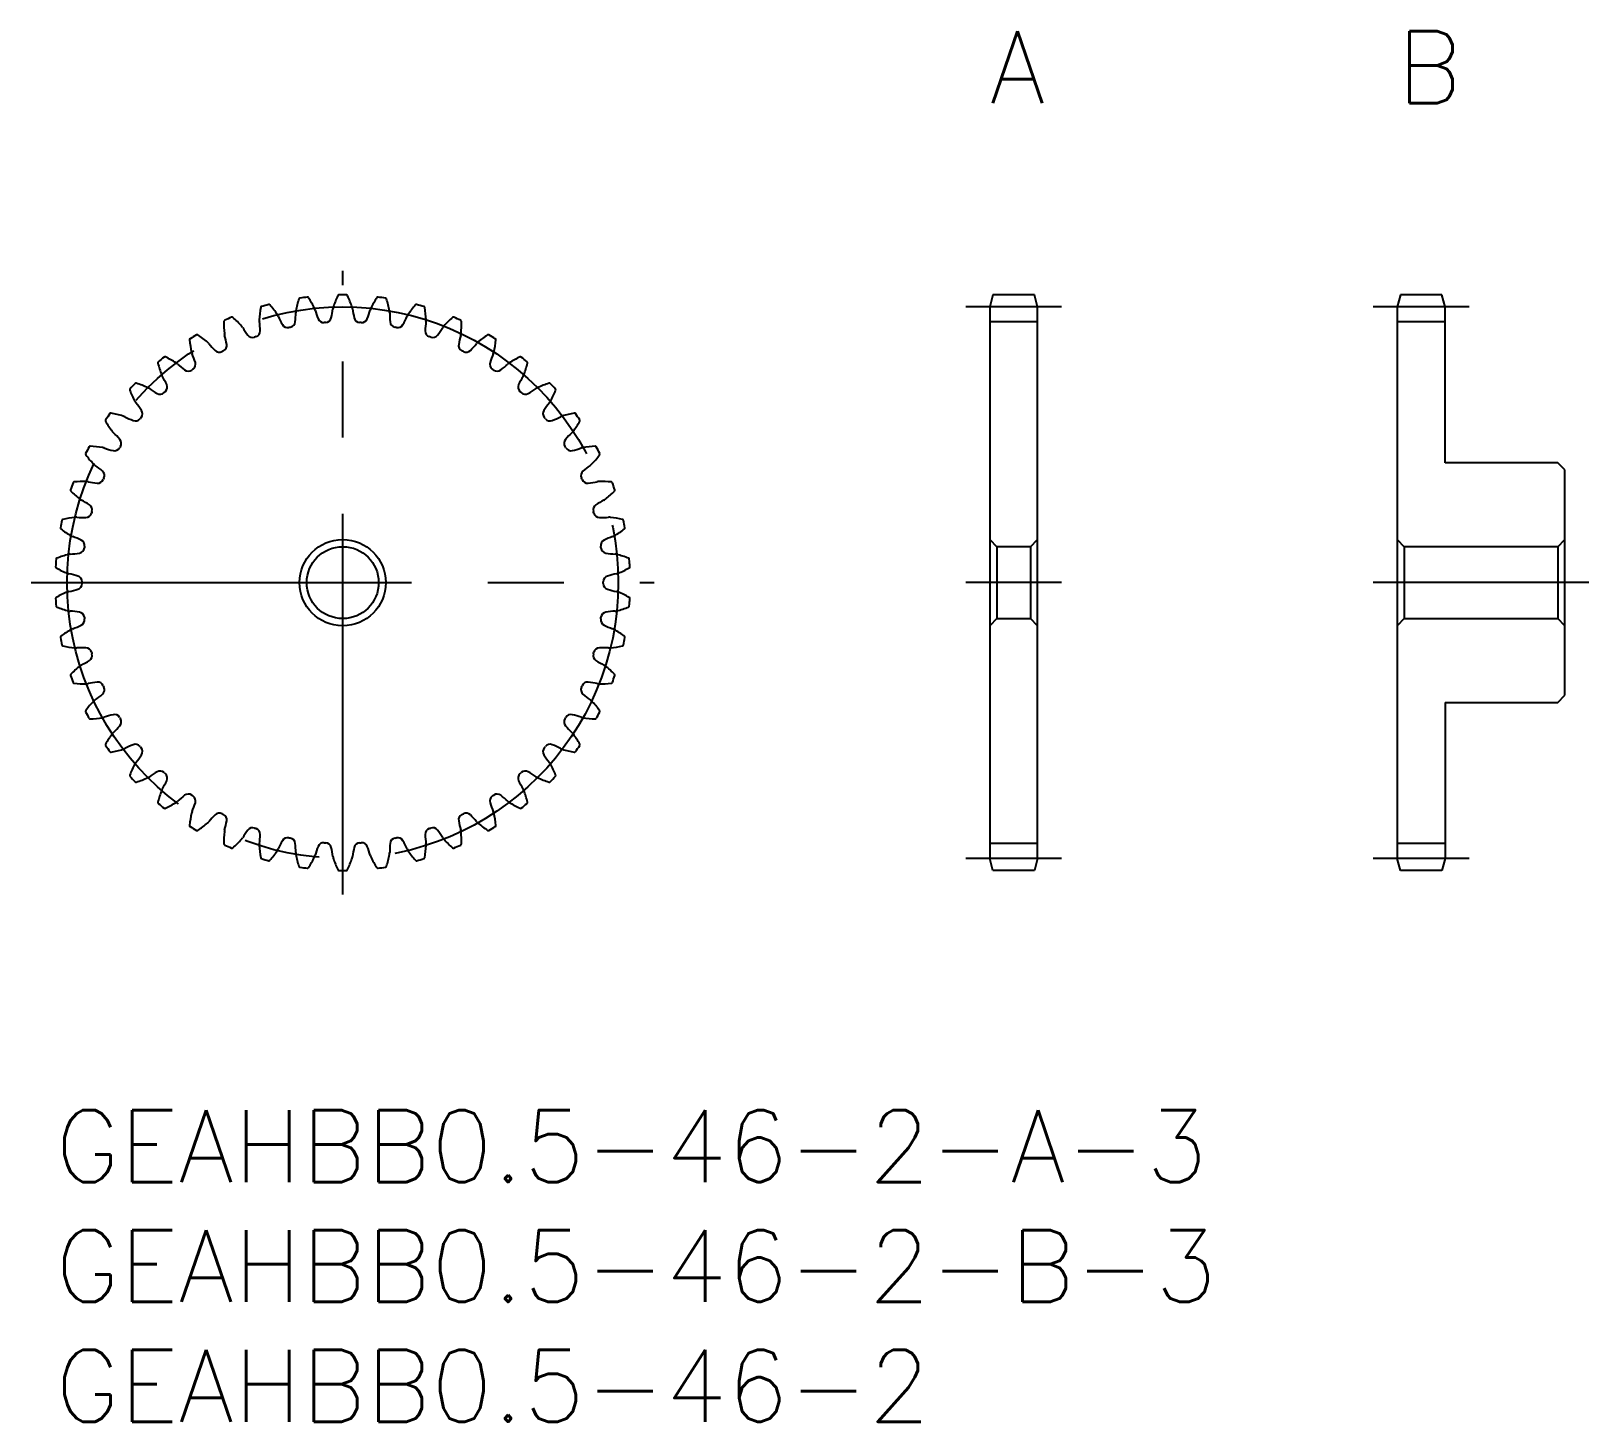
# Model space of a CAD drawing. Extents: x -1 to 64, y -13 to 45.
import ezdxf

# ---------------------------------------------------------------- set-up
doc = ezdxf.new("R2010")
doc.units = 0
doc.header["$LTSCALE"] = 0.5
doc.linetypes.add('CENTER', pattern=[50.8, 31.75, -6.35, 6.35, -6.35])
for name, color, linetype in [('MSM_CENTER', 1, 'CENTER'), ('MSM_CONTINUOUS', 7, 'CONTINUOUS'), ('MSM_PART_NUMBER', 7, 'CONTINUOUS')]:
    doc.layers.add(name, color=color, linetype=linetype)
doc.styles.get("Standard").update_dxf_attribs({"font": 'txt.shx', "height": 3, "bigfont": 'bigfont.shx'})

# ---------------------------------------------------------------- blocks, each defined once
blk = doc.blocks.new('*U2')
at = {"layer": 'MSM_PART_NUMBER'}
blk.add_text('GEAHBB0.5-46-2-A-3', height=3, dxfattribs=at).set_placement((0, -3))
blk = doc.blocks.new('*U3')
at = {"layer": 'MSM_PART_NUMBER'}
blk.add_text('GEAHBB0.5-46-2-B-3', height=3, dxfattribs=at).set_placement((0, -8))
blk = doc.blocks.new('*U4')
at = {"layer": 'MSM_PART_NUMBER'}
blk.add_text('GEAHBB0.5-46-2', height=3, dxfattribs=at).set_placement((0, -13))
blk = doc.blocks.new('*U5')
at = {"layer": 'MSM_PART_NUMBER'}
blk.add_text('A', height=3, dxfattribs=at).set_placement((39, 42))
blk = doc.blocks.new('*U6')
at = {"layer": 'MSM_PART_NUMBER'}
blk.add_text('B', height=3, dxfattribs=at).set_placement((56, 42))

msp = doc.modelspace()

# ---------------------------------------------------------------- linework, layer by layer
at = {"layer": 'MSM_CENTER'}
for p, q in [((12, 9), (12, 35)), ((42, 33.5), (38, 33.5)), ((59, 33.5), (55, 33.5)), ((-1, 22), (25, 22)), ((42, 22), (38, 22)), ((64, 22), (55, 22)), ((42, 10.5), (38, 10.5)), ((59, 10.5), (55, 10.5))]:
    msp.add_line(p, q, dxfattribs=at)
msp.add_circle((12, 22), 11.5, dxfattribs=at)
at = {"layer": 'MSM_CONTINUOUS'}
for p, q in [((39.134, 34), (39, 33.5)), ((40.866, 34), (39.134, 34)), ((41, 33.5), (40.866, 34)), ((56.134, 34), (56, 33.5)), ((57.866, 34), (56.134, 34)), ((58, 33.5), (57.866, 34)), ((39, 33.5), (39, 10.5)), ((41, 10.5), (41, 33.5)), ((56, 33.5), (56, 10.5)), ((58, 27), (58, 33.5)), ((41, 32.875), (39, 32.875)), ((58, 32.875), (56, 32.875)), ((62.7, 27), (58, 27)), ((63, 26.7), (62.7, 27)), ((63, 17.3), (63, 26.7)), ((39, 23.8), (39.3, 23.5)), ((39.3, 23.5), (39.3, 20.5)), ((40.7, 23.5), (39.3, 23.5)), ((40.7, 23.5), (41, 23.8)), ((40.7, 23.5), (40.7, 20.5)), ((56, 23.8), (56.3, 23.5)), ((56.3, 23.5), (56.3, 20.5)), ((62.7, 23.5), (56.3, 23.5)), ((62.7, 23.5), (63, 23.8)), ((62.7, 23.5), (62.7, 20.5)), ((39.3, 20.5), (39, 20.2)), ((39.3, 20.5), (40.7, 20.5)), ((41, 20.2), (40.7, 20.5)), ((56.3, 20.5), (56, 20.2)), ((56.3, 20.5), (62.7, 20.5)), ((63, 20.2), (62.7, 20.5)), ((58, 17), (62.7, 17)), ((58, 17), (58, 10.5)), ((62.7, 17), (63, 17.3)), ((41, 11.125), (39, 11.125)), ((58, 11.125), (56, 11.125)), ((39.134, 10), (39, 10.5)), ((41, 10.5), (40.866, 10)), ((56.134, 10), (56, 10.5)), ((58, 10.5), (57.866, 10)), ((40.866, 10), (39.134, 10)), ((57.866, 10), (56.134, 10))]:
    msp.add_line(p, q, dxfattribs=at)
for radius in [1.8, 1.5]:
    msp.add_circle((12, 22), radius, dxfattribs=at)
for centre, radius, start, end in [((13.819, 32.653), 3.833, 162.08669, 169.78261), ((10.219, 33.816), 0.05, 98.57288, 162.08669), ((12, 22), 12, 97.07929, 98.57288), ((10.527, 33.859), 0.05, 33.56548, 97.07929), ((7.375, 31.767), 3.833, 25.86956, 33.56548), ((15.252, 32.306), 3.833, 154.2606, 161.95652), ((11.844, 33.949), 0.05, 90.74679, 154.2606), ((12, 22), 12, 89.25321, 90.74679), ((12.156, 33.949), 0.05, 25.7394, 89.25321), ((8.748, 32.306), 3.833, 18.04348, 25.7394), ((16.625, 31.767), 3.833, 146.43452, 154.13043), ((13.473, 33.859), 0.05, 82.92071, 146.43455), ((12, 22), 12, 81.42712, 82.92071), ((13.781, 33.816), 0.05, 17.91331, 81.42715), ((10.181, 32.653), 3.833, 10.21739, 17.91331), ((12.351, 32.801), 3.833, 169.91278, 177.6087), ((8.626, 33.464), 0.05, 106.39897, 169.91278), ((12, 22), 12, 104.90538, 106.39897), ((8.926, 33.548), 0.05, 41.39157, 104.90537), ((6.088, 31.046), 3.833, 33.69565, 41.39157), ((8.934, 32.944), 0.413, 23.23351, 33.69566), ((6.501, 33.243), 3.538, 354.01065, 0.24476), ((10.452, 33.26), 0.413, 169.7826, 180.24475), ((10.452, 33.26), 0.413, 15.40742, 25.86957), ((14.262, 34.309), 3.538, 195.40742, 201.64152), ((8.083, 33.887), 3.538, 346.18457, 352.41867), ((12, 33.365), 0.413, 161.95652, 172.41867), ((12, 33.365), 0.413, 7.58133, 18.04348), ((15.917, 33.887), 3.538, 187.58133, 193.81543), ((9.738, 34.309), 3.538, 338.35848, 344.59258), ((13.548, 33.26), 0.413, 154.13042, 164.59258), ((13.548, 33.26), 0.413, 359.75525, 10.2174), ((17.499, 33.243), 3.538, 179.75524, 185.98935), ((15.066, 32.944), 0.413, 146.30433, 156.76649), ((17.912, 31.046), 3.833, 138.60843, 146.30435), ((15.074, 33.548), 0.05, 75.09462, 138.60846), ((12, 22), 12, 73.60103, 75.09462), ((15.374, 33.464), 0.05, 10.08715, 73.60107), ((11.649, 32.801), 3.833, 2.3913, 10.08722), ((10.877, 32.748), 3.833, 177.73886, 185.43478), ((7.097, 32.898), 0.05, 114.22505, 177.73886), ((12, 22), 12, 112.73147, 114.22505), ((7.382, 33.022), 0.05, 49.21766, 112.73147), ((4.911, 30.157), 3.833, 41.52174, 49.21766), ((7.472, 32.424), 0.413, 31.0596, 41.52174), ((10.857, 34.463), 3.538, 211.05959, 217.2937), ((8.308, 32.495), 0.25, 289.38109, 1.83674), ((8.934, 32.944), 0.413, 177.60869, 188.07084), ((5.021, 32.389), 3.538, 1.83674, 8.07084), ((12.565, 34.503), 3.538, 203.2335, 209.46761), ((9.702, 32.885), 0.25, 209.46761, 281.92326), ((12, 22), 10.875, 101.555, 101.92326), ((9.772, 32.9), 0.25, 281.555, 354.01065), ((11.205, 33.097), 0.25, 201.64152, 274.09717), ((12, 22), 10.875, 93.72891, 94.09717), ((11.276, 33.101), 0.25, 273.72891, 346.18457), ((12.724, 33.101), 0.25, 193.81543, 266.27109), ((12, 22), 10.875, 85.90283, 86.27109), ((12.795, 33.097), 0.25, 265.90283, 338.35848), ((14.228, 32.9), 0.25, 185.98935, 258.445), ((12, 22), 10.875, 78.07674, 78.445), ((14.298, 32.885), 0.25, 258.07674, 330.53239), ((11.435, 34.503), 3.538, 330.53239, 336.7665), ((18.979, 32.389), 3.538, 171.92916, 178.16326), ((15.692, 32.495), 0.25, 178.16326, 250.61891), ((15.066, 32.944), 0.413, 351.92916, 2.39131), ((13.143, 34.463), 3.538, 322.7063, 328.94041), ((16.528, 32.424), 0.413, 138.47824, 148.9404), ((19.089, 30.157), 3.833, 130.78234, 138.47826), ((16.618, 33.022), 0.05, 67.26853, 130.78231), ((12, 22), 12, 65.77495, 67.26853), ((16.903, 32.898), 0.05, 2.26114, 65.77498), ((13.123, 32.748), 3.833, 354.56522, 2.26114), ((5.658, 32.129), 0.05, 122.05114, 185.56495), ((9.424, 32.495), 3.833, 185.56495, 193.26087), ((12, 22), 12, 120.55755, 122.05114), ((5.925, 32.29), 0.05, 57.04374, 120.55754), ((3.866, 29.116), 3.833, 49.34783, 57.04374), ((6.095, 31.711), 0.413, 38.88568, 49.34783), ((9.17, 34.191), 3.538, 218.88568, 225.11978), ((6.914, 31.894), 0.25, 297.20718, 9.66283), ((7.472, 32.424), 0.413, 185.43478, 195.89693), ((3.672, 31.342), 3.538, 9.66283, 15.89693), ((8.241, 32.471), 0.25, 217.2937, 289.74935), ((12, 22), 10.875, 109.38109, 109.74935), ((12, 22), 10.875, 70.25065, 70.61891), ((15.759, 32.471), 0.25, 250.25065, 322.7063), ((17.086, 31.894), 0.25, 170.33717, 242.79282), ((20.328, 31.342), 3.538, 164.10307, 170.33717), ((16.528, 32.424), 0.413, 344.10307, 354.56522), ((14.83, 34.191), 3.538, 314.88022, 321.11432), ((17.905, 31.711), 0.413, 130.65216, 141.11432), ((20.134, 29.116), 3.833, 122.95626, 130.65217), ((18.075, 32.29), 0.05, 59.44225, 122.95623), ((12, 22), 12, 57.94886, 59.44244), ((14.576, 32.495), 3.833, 346.73913, 354.43505), ((18.342, 32.129), 0.05, 354.43498, 57.94889), ((4.338, 31.171), 0.05, 129.87723, 193.39104), ((12, 22), 12, 128.38364, 129.87723), ((4.58, 31.367), 0.05, 64.86983, 128.38366), ((2.973, 27.942), 3.833, 57.17391, 64.86983), ((6.095, 31.711), 0.413, 193.26087, 203.72301), ((2.477, 30.121), 3.538, 17.48891, 23.72302), ((6.85, 31.861), 0.25, 225.11978, 297.57543), ((12, 22), 10.875, 117.20718, 117.57543), ((12, 22), 10.875, 62.42457, 62.79282), ((17.15, 31.861), 0.25, 242.42457, 314.88022), ((21.523, 30.121), 3.538, 156.27698, 162.51109), ((17.905, 31.711), 0.413, 336.27699, 346.73913), ((21.027, 27.942), 3.833, 115.13017, 122.82609), ((19.42, 31.367), 0.05, 51.61617, 115.13014), ((12, 22), 12, 50.12277, 51.61636), ((19.662, 31.171), 0.05, 346.60896, 50.12281), ((8.019, 32.047), 3.833, 193.39104, 201.08696), ((4.827, 30.816), 0.413, 201.08695, 211.5491), ((1.46, 28.749), 3.538, 25.315, 31.5491), ((4.827, 30.816), 0.413, 46.71177, 57.17392), ((7.537, 33.693), 3.538, 226.71177, 232.94587), ((5.555, 31.068), 0.25, 232.94587, 305.40152), ((12, 22), 10.875, 125.03326, 125.40152), ((5.614, 31.109), 0.25, 305.03326, 17.48891), ((18.386, 31.109), 0.25, 162.51109, 234.96674), ((12, 22), 10.875, 54.59848, 54.96674), ((18.445, 31.068), 0.25, 234.59848, 307.05413), ((16.463, 33.693), 3.538, 307.05413, 313.28823), ((19.173, 30.816), 0.413, 122.82607, 133.28823), ((22.54, 28.749), 3.538, 148.4509, 154.685), ((19.173, 30.816), 0.413, 328.4509, 338.91305), ((15.981, 32.047), 3.833, 338.91304, 346.60896), ((3.161, 30.042), 0.05, 137.70332, 201.21713), ((6.688, 31.411), 3.833, 201.21713, 208.91304), ((12, 22), 12, 136.20973, 137.70332), ((3.374, 30.27), 0.05, 72.69592, 136.20974), ((2.248, 26.658), 3.833, 65, 72.69592), ((3.694, 29.757), 0.413, 54.53786, 65), ((5.986, 32.976), 3.538, 234.53785, 240.77196), ((4.381, 30.106), 0.25, 240.77196, 313.22761), ((12, 22), 10.875, 132.85935, 133.22761), ((4.433, 30.155), 0.25, 312.85935, 25.315), ((19.567, 30.155), 0.25, 154.685, 227.14065), ((12, 22), 10.875, 46.77239, 47.14065), ((19.619, 30.106), 0.25, 226.77239, 299.22804), ((18.014, 32.976), 3.538, 299.22804, 305.46215), ((20.306, 29.757), 0.413, 114.99998, 125.46214), ((21.752, 26.658), 3.833, 107.30408, 115), ((20.626, 30.27), 0.05, 43.79027, 107.30405), ((12, 22), 12, 42.29668, 43.79027), ((17.312, 31.411), 3.833, 331.08696, 338.78287), ((20.839, 30.042), 0.05, 338.78287, 42.29672), ((3.694, 29.757), 0.413, 208.91304, 219.37519), ((0.639, 27.251), 3.538, 33.14109, 39.37519), ((23.361, 27.251), 3.538, 140.62481, 146.85891), ((20.306, 29.757), 0.413, 320.62481, 331.08696), ((2.148, 28.763), 0.05, 145.5294, 209.04321), ((5.456, 30.6), 3.833, 209.04321, 216.73913), ((12, 22), 12, 144.03582, 145.5294), ((2.328, 29.018), 0.05, 80.522, 144.03583), ((1.705, 25.286), 3.833, 72.82609, 80.522), ((2.715, 28.554), 0.413, 62.36394, 72.82609), ((4.548, 32.055), 3.538, 242.36394, 248.59804), ((3.348, 28.993), 0.25, 248.59804, 321.05369), ((12, 22), 10.875, 140.68544, 141.05369), ((3.393, 29.049), 0.25, 320.68544, 33.14109), ((20.607, 29.049), 0.25, 146.85891, 219.31456), ((12, 22), 10.875, 38.94631, 39.31456), ((20.652, 28.993), 0.25, 218.94631, 291.40196), ((19.452, 32.055), 3.538, 291.40196, 297.63606), ((21.285, 28.554), 0.413, 107.1739, 117.63606), ((22.295, 25.286), 3.833, 99.47799, 107.17391), ((18.544, 30.6), 3.833, 323.26087, 330.95679), ((21.672, 29.018), 0.05, 35.96418, 99.47797), ((12, 22), 12, 34.4706, 35.96418), ((21.852, 28.763), 0.05, 330.95672, 34.47063), ((2.715, 28.554), 0.413, 216.73912, 227.20127), ((0.03, 25.655), 3.538, 40.96717, 47.20128), ((2.513, 27.811), 0.25, 328.51152, 40.96717), ((21.487, 27.811), 0.25, 139.03283, 211.48848), ((23.97, 25.655), 3.538, 132.79872, 139.03283), ((21.285, 28.554), 0.413, 312.79873, 323.26087), ((1.319, 27.359), 0.05, 153.35549, 216.8693), ((12, 22), 12, 151.8619, 153.35549), ((4.346, 29.629), 3.833, 216.8693, 224.56522), ((1.462, 27.636), 0.05, 88.34809, 151.86192), ((1.353, 23.854), 3.833, 80.65217, 88.34809), ((1.909, 27.229), 0.413, 70.19003, 80.65218), ((3.248, 30.946), 3.538, 250.19003, 256.42413), ((2.476, 27.75), 0.25, 256.42413, 328.87978), ((12, 22), 10.875, 148.51152, 148.87978), ((12, 22), 10.875, 31.12022, 31.48848), ((21.524, 27.75), 0.25, 211.12022, 283.57587), ((20.752, 30.946), 3.538, 283.57587, 289.80997), ((22.091, 27.229), 0.413, 99.34781, 109.80997), ((22.647, 23.854), 3.833, 91.65191, 99.34783), ((19.654, 29.629), 3.833, 315.43478, 323.1307), ((22.538, 27.636), 0.05, 28.1381, 91.65188), ((12, 22), 12, 26.64451, 28.1381), ((22.681, 27.359), 0.05, 323.13063, 26.64454), ((1.909, 27.229), 0.413, 224.56521, 235.02736), ((-0.356, 23.991), 3.538, 48.79326, 55.02736), ((1.81, 26.465), 0.25, 336.33761, 48.79326), ((22.19, 26.465), 0.25, 131.20674, 203.66239), ((24.356, 23.991), 3.538, 124.97264, 131.20674), ((22.091, 27.229), 0.413, 304.97264, 315.43479), ((12, 22), 12, 159.68799, 161.18158), ((0.793, 26.148), 0.05, 96.17418, 159.688), ((1.2, 22.387), 3.833, 88.47826, 96.17418), ((1.291, 25.806), 0.413, 78.01612, 88.47826), ((2.111, 29.671), 3.538, 258.01611, 264.25022), ((1.782, 26.399), 0.25, 264.25022, 336.70587), ((12, 22), 10.875, 156.33761, 156.70587), ((12, 22), 10.875, 23.29413, 23.66239), ((22.218, 26.399), 0.25, 203.29413, 275.74978), ((21.889, 29.671), 3.538, 275.74978, 281.98389), ((22.709, 25.806), 0.413, 91.52172, 101.98388), ((22.8, 22.387), 3.833, 83.82582, 91.52174), ((23.207, 26.148), 0.05, 20.31201, 83.8258), ((12, 22), 12, 18.81842, 20.31201), ((0.689, 25.855), 0.05, 161.18158, 224.69539), ((3.378, 28.516), 3.833, 224.69539, 232.3913), ((1.291, 25.806), 0.413, 232.3913, 242.85345), ((-0.512, 22.29), 3.538, 56.61935, 62.85345), ((24.512, 22.29), 3.538, 117.14655, 123.38065), ((22.709, 25.806), 0.413, 297.14655, 307.6087), ((20.622, 28.516), 3.833, 307.6087, 315.30461), ((23.311, 25.855), 0.05, 315.30461, 18.81846), ((1.248, 20.913), 3.833, 96.30435, 104.00027), ((0.872, 24.312), 0.413, 85.8422, 96.30435), ((1.159, 28.253), 3.538, 265.8422, 272.0763), ((1.278, 24.967), 0.25, 272.0763, 344.53195), ((1.297, 25.036), 0.25, 344.1637, 56.61935), ((12, 22), 10.875, 164.1637, 164.53195), ((22.703, 25.036), 0.25, 123.38065, 195.8363), ((12, 22), 10.875, 15.46805, 15.8363), ((22.722, 24.967), 0.25, 195.46805, 267.9237), ((22.841, 28.253), 3.538, 267.9237, 274.1578), ((23.128, 24.312), 0.413, 83.69564, 94.1578), ((22.752, 20.913), 3.833, 75.99973, 83.69565), ((0.269, 24.279), 0.05, 169.00766, 232.52147), ((12, 22), 12, 167.51408, 169.00766), ((2.571, 27.281), 3.833, 232.52147, 240.21739), ((0.333, 24.584), 0.05, 104.00027, 167.51409), ((21.429, 27.281), 3.833, 299.78261, 307.47853), ((23.667, 24.584), 0.05, 12.48592, 75.99971), ((12, 22), 12, 10.99234, 12.48592), ((23.731, 24.279), 0.05, 307.47846, 10.99237), ((0.872, 24.312), 0.413, 240.21739, 250.67953), ((-0.435, 20.583), 3.538, 64.44544, 70.67954), ((0.974, 23.479), 0.25, 279.90239, 352.35804), ((0.984, 23.55), 0.25, 351.98978, 64.44544), ((12, 22), 10.875, 171.98978, 172.35804), ((23.016, 23.55), 0.25, 115.55456, 188.01022), ((12, 22), 10.875, 7.64196, 8.01022), ((23.026, 23.479), 0.25, 187.64196, 260.09761), ((24.435, 20.583), 3.538, 109.32046, 115.55456), ((23.128, 24.312), 0.413, 289.32047, 299.78261), ((12, 22), 12, 175.34016, 176.83375), ((0.089, 22.971), 0.05, 111.82635, 175.34018), ((1.496, 19.459), 3.833, 104.13043, 111.82635), ((0.661, 22.776), 0.413, 93.66829, 104.13044), ((0.408, 26.719), 3.538, 273.66829, 279.90239), ((23.592, 26.719), 3.538, 260.09761, 266.33171), ((23.339, 22.776), 0.413, 75.86955, 86.33171), ((22.504, 19.459), 3.833, 68.17365, 75.86956), ((23.911, 22.971), 0.05, 4.65984, 68.17363), ((12, 22), 12, 3.16625, 4.65984), ((0.068, 22.66), 0.05, 176.83375, 240.34756), ((1.94, 25.948), 3.833, 240.34756, 248.04348), ((0.661, 22.776), 0.413, 248.04347, 258.50562), ((-0.126, 18.903), 3.538, 72.27152, 78.50563), ((0.875, 22.036), 0.25, 359.81587, 72.27152), ((23.125, 22.036), 0.25, 107.72848, 180.18413), ((24.126, 18.903), 3.538, 101.49437, 107.72848), ((23.339, 22.776), 0.413, 281.49438, 291.95653), ((22.06, 25.948), 3.833, 291.95652, 299.65244), ((23.932, 22.66), 0.05, 299.65244, 3.16628), ((1.94, 18.052), 3.833, 111.95652, 119.65244), ((0.661, 21.224), 0.413, 101.49438, 111.95653), ((-0.126, 25.097), 3.538, 281.49437, 287.72848), ((0.875, 21.964), 0.25, 287.72848, 0.18413), ((12, 22), 10.875, 179.81587, 180.18413), ((12, 22), 10.875, 359.81587, 0.18413), ((23.125, 21.964), 0.25, 179.81587, 252.27152), ((24.126, 25.097), 3.538, 252.27152, 258.50563), ((23.339, 21.224), 0.413, 68.04346, 78.50562), ((22.06, 18.052), 3.833, 60.34756, 68.04348), ((0.068, 21.34), 0.05, 119.65244, 183.16627), ((12, 22), 12, 183.16625, 184.65984), ((0.089, 21.029), 0.05, 184.65984, 248.17365), ((1.496, 24.541), 3.833, 248.17365, 255.86957), ((0.661, 21.224), 0.413, 255.86956, 266.33171), ((0.408, 17.281), 3.538, 80.09761, 86.33171), ((23.592, 17.281), 3.538, 93.66829, 99.90239), ((23.339, 21.224), 0.413, 273.66829, 284.13044), ((22.504, 24.541), 3.833, 284.13043, 291.82635), ((23.911, 21.029), 0.05, 291.82628, 355.34019), ((23.932, 21.34), 0.05, 356.83375, 60.34754), ((12, 22), 12, 355.34016, 356.83375), ((-0.435, 23.417), 3.538, 289.32046, 295.55456), ((0.974, 20.521), 0.25, 7.64196, 80.09761), ((0.984, 20.45), 0.25, 295.55456, 8.01022), ((12, 22), 10.875, 187.64196, 188.01022), ((23.016, 20.45), 0.25, 171.98978, 244.44544), ((12, 22), 10.875, 351.98978, 352.35804), ((23.026, 20.521), 0.25, 99.90239, 172.35804), ((24.435, 23.417), 3.538, 244.44544, 250.67954), ((0.269, 19.721), 0.05, 127.47853, 190.99236), ((12, 22), 12, 190.99234, 192.48592), ((2.571, 16.719), 3.833, 119.78261, 127.47853), ((0.872, 19.688), 0.413, 109.32047, 119.78261), ((23.128, 19.688), 0.413, 60.21738, 70.67953), ((21.429, 16.719), 3.833, 52.52147, 60.21739), ((12, 22), 12, 347.51408, 349.00766), ((23.731, 19.721), 0.05, 349.00766, 52.52145), ((0.333, 19.416), 0.05, 192.48592, 255.99973), ((1.248, 23.087), 3.833, 255.99973, 263.69565), ((0.872, 19.688), 0.413, 263.69565, 274.1578), ((1.159, 15.747), 3.538, 87.9237, 94.1578), ((1.278, 19.033), 0.25, 15.46805, 87.9237), ((1.297, 18.964), 0.25, 303.38065, 15.8363), ((12, 22), 10.875, 195.46805, 195.8363), ((22.703, 18.964), 0.25, 164.1637, 236.61935), ((12, 22), 10.875, 344.1637, 344.53195), ((22.722, 19.033), 0.25, 92.0763, 164.53195), ((22.841, 15.747), 3.538, 85.8422, 92.0763), ((23.128, 19.688), 0.413, 265.8422, 276.30435), ((22.752, 23.087), 3.833, 276.30435, 284.00026), ((23.667, 19.416), 0.05, 284.0002, 347.51411), ((3.378, 15.484), 3.833, 127.6087, 135.30461), ((1.291, 18.194), 0.413, 117.14655, 127.6087), ((-0.512, 21.71), 3.538, 297.14655, 303.38065), ((24.512, 21.71), 3.538, 236.61935, 242.85345), ((22.709, 18.194), 0.413, 52.39129, 62.85345), ((20.622, 15.484), 3.833, 44.69539, 52.3913), ((0.689, 18.145), 0.05, 135.30455, 198.81845), ((12, 22), 12, 198.81842, 200.31201), ((0.793, 17.852), 0.05, 200.31201, 263.82582), ((1.2, 21.613), 3.833, 263.82582, 271.52174), ((1.291, 18.194), 0.413, 271.52173, 281.98388), ((2.111, 14.329), 3.538, 95.74978, 101.98389), ((1.782, 17.601), 0.25, 23.29413, 95.74978), ((1.81, 17.535), 0.25, 311.20674, 23.66239), ((12, 22), 10.875, 203.29413, 203.66239), ((22.19, 17.535), 0.25, 156.33761, 228.79326), ((12, 22), 10.875, 336.33761, 336.70587), ((22.218, 17.601), 0.25, 84.25022, 156.70587), ((21.889, 14.329), 3.538, 78.01611, 84.25022), ((22.709, 18.194), 0.413, 258.01612, 268.47826), ((22.8, 21.613), 3.833, 268.47826, 276.17418), ((23.207, 17.852), 0.05, 276.17418, 339.68802), ((12, 22), 12, 339.68799, 341.18158), ((23.311, 18.145), 0.05, 341.18158, 44.69537), ((4.346, 14.371), 3.833, 135.43478, 143.1307), ((1.909, 16.771), 0.413, 124.97264, 135.43479), ((-0.356, 20.009), 3.538, 304.97264, 311.20674), ((24.356, 20.009), 3.538, 228.79326, 235.02736), ((22.091, 16.771), 0.413, 44.5652, 55.02736), ((19.654, 14.371), 3.833, 36.8693, 44.56522), ((1.319, 16.641), 0.05, 143.1307, 206.64453), ((12, 22), 12, 206.64451, 208.1381), ((1.462, 16.364), 0.05, 208.1381, 271.65191), ((1.353, 20.146), 3.833, 271.65191, 279.34783), ((1.909, 16.771), 0.413, 279.34781, 289.80997), ((3.248, 13.054), 3.538, 103.57587, 109.80997), ((2.476, 16.25), 0.25, 31.12022, 103.57587), ((12, 22), 10.875, 211.12022, 211.48848), ((2.513, 16.189), 0.25, 319.03283, 31.48848), ((21.487, 16.189), 0.25, 148.51152, 220.96717), ((12, 22), 10.875, 328.51152, 328.87978), ((21.524, 16.25), 0.25, 76.42413, 148.87978), ((20.752, 13.054), 3.538, 70.19003, 76.42413), ((22.091, 16.771), 0.413, 250.19003, 260.65218), ((22.647, 20.146), 3.833, 260.65217, 268.34809), ((22.538, 16.364), 0.05, 268.34809, 331.86194), ((12, 22), 12, 331.8619, 333.35549), ((22.681, 16.641), 0.05, 333.35549, 36.86928), ((5.456, 13.4), 3.833, 143.26087, 150.95679), ((2.715, 15.446), 0.413, 132.79873, 143.26087), ((0.03, 18.345), 3.538, 312.79872, 319.03283), ((23.97, 18.345), 3.538, 220.96717, 227.20128), ((21.285, 15.446), 0.413, 36.73911, 47.20127), ((18.544, 13.4), 3.833, 29.04321, 36.73913), ((2.148, 15.237), 0.05, 150.95679, 214.47058), ((12, 22), 12, 214.4706, 215.96418), ((2.328, 14.982), 0.05, 215.96418, 279.478), ((1.705, 18.714), 3.833, 279.478, 287.17391), ((2.715, 15.446), 0.413, 287.1739, 297.63606), ((4.548, 11.945), 3.538, 111.40196, 117.63606), ((3.348, 15.007), 0.25, 38.94631, 111.40196), ((12, 22), 10.875, 218.94631, 219.31456), ((3.393, 14.951), 0.25, 326.85891, 39.31456), ((20.607, 14.951), 0.25, 140.68544, 213.14109), ((12, 22), 10.875, 320.68544, 321.05369), ((20.652, 15.007), 0.25, 68.59804, 141.05369), ((19.452, 11.945), 3.538, 62.36394, 68.59804), ((21.285, 15.446), 0.413, 242.36394, 252.82609), ((22.295, 18.714), 3.833, 252.82609, 260.522), ((21.672, 14.982), 0.05, 260.522, 324.03584), ((12, 22), 12, 324.03582, 325.5294), ((21.852, 15.237), 0.05, 325.5294, 29.04319), ((6.688, 12.589), 3.833, 151.08696, 158.78287), ((3.694, 14.243), 0.413, 140.62481, 151.08696), ((0.639, 16.749), 3.538, 320.62481, 326.85891), ((23.361, 16.749), 3.538, 213.14109, 219.37519), ((20.306, 14.243), 0.413, 28.91303, 39.37519), ((17.312, 12.589), 3.833, 21.21713, 28.91304), ((3.161, 13.958), 0.05, 158.78287, 222.2967), ((12, 22), 12, 222.29668, 223.79027), ((3.374, 13.73), 0.05, 223.79027, 287.30408), ((2.248, 17.342), 3.833, 287.30408, 295), ((3.694, 14.243), 0.413, 294.99999, 305.46214), ((5.986, 11.024), 3.538, 119.22804, 125.46215), ((4.381, 13.894), 0.25, 46.77239, 119.22804), ((1.46, 15.251), 3.538, 328.4509, 334.685), ((12, 22), 10.875, 226.77239, 227.14065), ((4.433, 13.845), 0.25, 334.685, 47.14065), ((19.567, 13.845), 0.25, 132.85935, 205.315), ((22.54, 15.251), 3.538, 205.315, 211.5491), ((12, 22), 10.875, 312.85935, 313.22761), ((19.619, 13.894), 0.25, 60.77196, 133.22761), ((18.014, 11.024), 3.538, 54.53785, 60.77196), ((20.306, 14.243), 0.413, 234.53786, 245), ((21.752, 17.342), 3.833, 245, 252.69592), ((20.626, 13.73), 0.05, 252.69585, 316.20975), ((12, 22), 12, 316.20973, 317.70332), ((20.839, 13.958), 0.05, 317.70332, 21.21711), ((8.019, 11.953), 3.833, 158.91304, 166.60896), ((4.827, 13.184), 0.413, 148.4509, 158.91305), ((7.537, 10.307), 3.538, 127.05413, 133.28823), ((5.555, 12.932), 0.25, 54.59848, 127.05413), ((12, 22), 10.875, 234.59848, 234.96674), ((5.614, 12.891), 0.25, 342.51109, 54.96674), ((18.386, 12.891), 0.25, 125.03326, 197.48891), ((12, 22), 10.875, 305.03326, 305.40152), ((18.445, 12.932), 0.25, 52.94587, 125.40152), ((16.463, 10.307), 3.538, 46.71177, 52.94587), ((19.173, 13.184), 0.413, 21.08694, 31.5491), ((15.981, 11.953), 3.833, 13.39104, 21.08696), ((4.338, 12.829), 0.05, 166.60896, 230.12275), ((12, 22), 12, 230.12277, 231.61636), ((4.58, 12.633), 0.05, 231.61636, 295.13017), ((2.973, 16.058), 3.833, 295.13017, 302.82609), ((4.827, 13.184), 0.413, 302.82607, 313.28823), ((9.424, 11.505), 3.833, 166.73913, 174.43505), ((6.095, 12.289), 0.413, 156.27699, 166.73913), ((2.477, 13.879), 3.538, 336.27698, 342.51109), ((6.85, 12.139), 0.25, 62.42457, 134.88022), ((12, 22), 10.875, 242.42457, 242.79282), ((12, 22), 10.875, 297.20718, 297.57543), ((17.15, 12.139), 0.25, 45.11978, 117.57543), ((21.523, 13.879), 3.538, 197.48891, 203.72302), ((17.905, 12.289), 0.413, 13.26087, 23.72301), ((14.576, 11.505), 3.833, 5.56495, 13.26087), ((19.173, 13.184), 0.413, 226.71177, 237.17392), ((21.027, 16.058), 3.833, 237.17391, 244.86983), ((19.42, 12.633), 0.05, 244.86983, 308.38367), ((12, 22), 12, 308.38364, 309.87723), ((19.662, 12.829), 0.05, 309.87723, 13.39103), ((5.658, 11.871), 0.05, 174.43505, 237.94884), ((12, 22), 12, 237.94886, 239.44245), ((3.866, 14.884), 3.833, 302.95626, 310.65217), ((6.095, 12.289), 0.413, 310.65216, 321.11432), ((9.17, 9.809), 3.538, 134.88022, 141.11432), ((6.914, 12.106), 0.25, 350.33717, 62.79282), ((3.672, 12.658), 3.538, 344.10307, 350.33717), ((8.241, 11.529), 0.25, 70.25065, 142.7063), ((12, 22), 10.875, 250.25065, 250.61891), ((8.308, 11.505), 0.25, 358.16326, 70.61891), ((15.692, 11.505), 0.25, 109.38109, 181.83674), ((12, 22), 10.875, 289.38109, 289.74935), ((15.759, 11.529), 0.25, 37.2937, 109.74935), ((17.086, 12.106), 0.25, 117.20718, 189.66283), ((20.328, 12.658), 3.538, 189.66283, 195.89693), ((14.83, 9.809), 3.538, 38.88568, 45.11978), ((17.905, 12.289), 0.413, 218.88568, 229.34783), ((20.134, 14.884), 3.833, 229.34783, 237.04374), ((12, 22), 12, 300.55755, 302.05114), ((18.342, 11.871), 0.05, 302.05114, 5.56494), ((5.925, 11.71), 0.05, 239.44245, 302.95626), ((10.877, 11.252), 3.833, 174.56522, 182.26114), ((7.097, 11.102), 0.05, 182.26114, 245.77496), ((7.472, 11.576), 0.413, 164.10307, 174.56522), ((12, 22), 12, 245.77495, 247.26853), ((4.911, 13.843), 3.833, 310.78234, 318.47826), ((7.472, 11.576), 0.413, 318.47825, 328.9404), ((10.857, 9.537), 3.538, 142.7063, 148.94041), ((8.934, 11.056), 0.413, 171.92916, 182.39131), ((5.021, 11.611), 3.538, 351.92916, 358.16326), ((12.565, 9.497), 3.538, 150.53239, 156.7665), ((9.702, 11.115), 0.25, 78.07674, 150.53239), ((12, 22), 10.875, 258.07674, 258.445), ((9.772, 11.1), 0.25, 5.98935, 78.445), ((6.501, 10.757), 3.538, 359.75524, 5.98935), ((11.205, 10.903), 0.25, 85.90283, 158.35848), ((12, 22), 10.875, 265.90283, 266.27109), ((11.276, 10.899), 0.25, 13.81543, 86.27109), ((12.724, 10.899), 0.25, 93.72891, 166.18457), ((12, 22), 10.875, 273.72891, 274.09717), ((12.795, 10.903), 0.25, 21.64152, 94.09717), ((17.499, 10.757), 3.538, 174.01065, 180.24476), ((14.228, 11.1), 0.25, 101.555, 174.01065), ((12, 22), 10.875, 281.555, 281.92326), ((14.298, 11.115), 0.25, 29.46761, 101.92326), ((11.435, 9.497), 3.538, 23.2335, 29.46761), ((18.979, 11.611), 3.538, 181.83674, 188.07084), ((15.066, 11.056), 0.413, 357.60868, 8.07084), ((13.143, 9.537), 3.538, 31.05959, 37.2937), ((16.528, 11.576), 0.413, 211.0596, 221.52174), ((19.089, 13.843), 3.833, 221.52174, 229.21766), ((12, 22), 12, 292.73147, 294.22505), ((16.903, 11.102), 0.05, 294.22505, 357.73886), ((16.528, 11.576), 0.413, 5.43477, 15.89693), ((13.123, 11.252), 3.833, 357.73886, 5.43478), ((18.075, 11.71), 0.05, 237.04374, 300.55758), ((7.382, 10.978), 0.05, 247.26853, 310.78234), ((12.351, 11.199), 3.833, 182.3913, 190.08722), ((8.626, 10.536), 0.05, 190.08722, 253.60105), ((12, 22), 12, 253.60103, 255.09462), ((8.926, 10.452), 0.05, 255.09462, 318.60843), ((6.088, 12.954), 3.833, 318.60843, 326.30435), ((8.934, 11.056), 0.413, 326.30434, 336.76649), ((10.452, 10.74), 0.413, 179.75525, 190.2174), ((13.819, 11.347), 3.833, 190.21739, 197.91331), ((7.375, 12.233), 3.833, 326.43452, 334.13043), ((10.452, 10.74), 0.413, 334.13042, 344.59258), ((14.262, 9.691), 3.538, 158.35848, 164.59258), ((8.083, 10.113), 3.538, 7.58133, 13.81543), ((12, 10.635), 0.413, 187.58133, 198.04348), ((15.252, 11.694), 3.833, 198.04348, 205.7394), ((8.748, 11.694), 3.833, 334.2606, 341.95652), ((12, 10.635), 0.413, 341.95653, 352.41867), ((15.917, 10.113), 3.538, 166.18457, 172.41867), ((9.738, 9.691), 3.538, 15.40742, 21.64152), ((13.548, 10.74), 0.413, 195.40742, 205.86957), ((16.625, 12.233), 3.833, 205.86956, 213.56548), ((10.181, 11.347), 3.833, 342.08669, 349.78261), ((13.548, 10.74), 0.413, 349.78259, 0.24475), ((15.066, 11.056), 0.413, 203.23351, 213.69566), ((17.912, 12.954), 3.833, 213.69565, 221.39157), ((15.074, 10.452), 0.05, 221.39157, 284.90541), ((12, 22), 12, 284.90538, 286.39897), ((15.374, 10.536), 0.05, 286.39897, 349.91278), ((11.649, 11.199), 3.833, 349.91278, 357.6087), ((16.618, 10.978), 0.05, 229.21766, 292.73149), ((10.219, 10.184), 0.05, 197.91331, 261.42713), ((12, 22), 12, 261.42712, 262.92071), ((10.527, 10.141), 0.05, 262.92071, 326.43452), ((11.844, 10.051), 0.05, 205.7394, 269.25323), ((12, 22), 12, 269.25321, 270.74679), ((12.156, 10.051), 0.05, 270.74679, 334.2606), ((13.473, 10.141), 0.05, 213.56548, 277.07932), ((12, 22), 12, 277.07929, 278.57288), ((13.781, 10.184), 0.05, 278.57288, 342.08669)]:
    msp.add_arc(centre, radius, start, end, dxfattribs=at)

# ---------------------------------------------------------------- block references
for name in ['*U5', '*U6', '*U2', '*U3', '*U4']:
    msp.add_blockref(name, (0, 0), dxfattribs=at)

doc.saveas('drawing.dxf')
